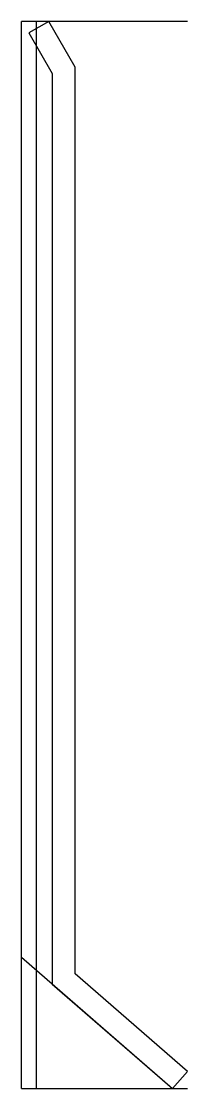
# Model space of a CAD drawing. Extents: x 0 to 10.9, y 0 to 70.
import ezdxf

# ---------------------------------------------------------------- set-up
doc = ezdxf.new("R2010")
doc.units = 0
doc.layers.get('0').update_dxf_attribs({"linetype": 'CONTINUOUS'})

msp = doc.modelspace()

# ---------------------------------------------------------------- linework, layer by layer
at = {"linetype": 'CONTINUOUS'}
for p, q in [((10.91, 70), (0, 70)), ((0, 0), (0, 70)), ((1.8, 70), (0.5, 69.25)), ((1, 0), (1, 70)), ((3.53, 66.99), (1.8, 70)), ((0.5, 69.25), (2.03, 66.59)), ((2.03, 66.59), (2.03, 6.85)), ((3.53, 7.54), (3.53, 66.99)), ((0, 8.62), (9.92, 0)), ((10.91, 1.13), (3.53, 7.54)), ((2.03, 6.85), (9.92, 0)), ((9.92, 0), (10.91, 1.13)), ((0, 0), (10.91, 0))]:
    msp.add_line(p, q, dxfattribs=at)

doc.saveas('drawing.dxf')
